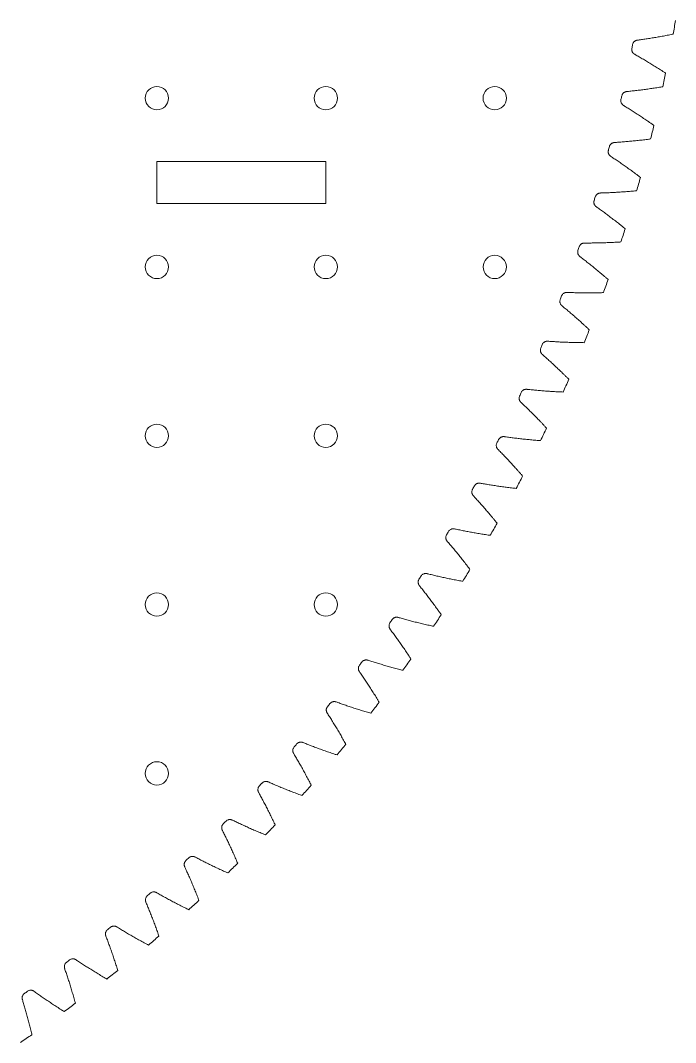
# Model space of a CAD drawing. Header units: inches. Extents: x 0.6 to 19, y 0.5 to 18.9.
# Drawn here: x 14.98 to 18.86, y 2.14 to 8.19 of the extents above; entities that cross this region are included whole.
import ezdxf

# ---------------------------------------------------------------- set-up
doc = ezdxf.new("R2010")
doc.units = ezdxf.units.IN
doc.header["$MEASUREMENT"] = 0

msp = doc.modelspace()

# ---------------------------------------------------------------- linework, layer by layer
at = {"color": 7, "linetype": 'Continuous', "lineweight": 15}
for p, q in [((16.7916, 7.3572), (15.7916, 7.3572)), ((15.7916, 7.1072), (15.7916, 7.3572)), ((16.7916, 7.1072), (16.7916, 7.3572)), ((16.7916, 7.1072), (15.7916, 7.1072))]:
    msp.add_line(p, q, dxfattribs=at)
for centre, radius in [((15.7916, 7.7322), 0.0689), ((16.7916, 7.7322), 0.069), ((17.7916, 7.7322), 0.069), ((15.7916, 6.7322), 0.069), ((16.7916, 6.7322), 0.069), ((17.7916, 6.7322), 0.0689), ((15.7916, 5.7322), 0.069), ((16.7916, 5.7322), 0.0689), ((15.7916, 4.7322), 0.069), ((16.7916, 4.7322), 0.069), ((15.7916, 3.7322), 0.069)]:
    msp.add_circle(centre, radius, dxfattribs=at)
for radius, start, end in [(9.2, 349.85373, 350.36605), (8.975, 349.04509, 349.19667), (9.2, 347.87571, 348.38803), (8.975, 347.06707, 347.21865), (9.2, 345.89769, 346.41), (8.975, 345.08905, 345.24062), (9.2, 343.91967, 344.43198), (8.975, 343.11102, 343.2626), (9.2, 341.94164, 342.45396), (8.975, 341.133, 341.28458), (9.2, 339.96362, 340.47594), (8.975, 339.15498, 339.30656), (9.2, 337.9856, 338.49792), (8.975, 337.17696, 337.32854), (9.2, 336.00758, 336.51989), (8.975, 335.19894, 335.35052), (9.2, 334.02956, 334.54187), (8.975, 333.22091, 333.37249), (9.2, 332.05153, 332.56385), (8.975, 331.24289, 331.39447), (9.2, 330.07351, 330.58583), (8.975, 329.26487, 329.41645), (9.2, 328.09549, 328.60781), (8.975, 327.28685, 327.43843), (9.2, 326.11747, 326.62978), (8.975, 325.30883, 325.46041), (8.975, 323.3308, 323.48238), (9.2, 324.13945, 324.65176), (8.975, 321.35278, 321.50436), (9.2, 322.16142, 322.67374), (8.975, 319.37476, 319.52634), (9.2, 320.1834, 320.69572), (8.975, 317.39674, 317.54832), (9.2, 318.20538, 318.7177), (8.975, 315.41872, 315.5703), (9.2, 316.22736, 316.73967), (8.975, 313.44069, 313.59227), (9.2, 314.24934, 314.76165), (8.975, 311.46267, 311.61425), (9.2, 312.27132, 312.78363), (8.975, 309.48465, 309.63623), (9.2, 310.29329, 310.80561), (8.975, 307.50663, 307.65821), (9.2, 308.31527, 308.82759), (8.975, 305.52861, 305.68019), (9.2, 306.33725, 306.84956), (9.2, 304.35923, 304.87154)]:
    msp.add_arc((9.7916, 9.7322), radius, start, end, dxfattribs=at)
for points, knots in [([(18.8477, 8.1116), (18.844, 8.1108), (18.835, 8.109), (18.8208, 8.1062), (18.8053, 8.1032), (18.79, 8.1003), (18.7749, 8.0976), (18.7599, 8.0949), (18.7451, 8.0923), (18.7305, 8.0899), (18.7161, 8.0875), (18.7019, 8.0853), (18.6878, 8.0831), (18.6739, 8.0811), (18.6603, 8.0791), (18.6478, 8.0774), (18.6394, 8.0763), (18.6349, 8.0756), (18.6332, 8.0753), (18.6312, 8.0748), (18.6291, 8.0741), (18.6266, 8.0732), (18.6238, 8.0719), (18.6205, 8.0699), (18.6168, 8.067), (18.6129, 8.0627), (18.6094, 8.0569), (18.6082, 8.0524), (18.6075, 8.05)], [0.0178264, 0.0178264, 0.0178264, 0.0178264, 0.0620959, 0.1234425, 0.1840396, 0.2438873, 0.3029857, 0.3613346, 0.4189341, 0.4757842, 0.531885, 0.5872363, 0.6418382, 0.6956907, 0.7487938, 0.8011475, 0.8400873, 0.8465209, 0.8534299, 0.8610198, 0.8695736, 0.8794828, 0.8912856, 0.9056936, 0.923552, 0.9455967, 0.9718578, 1, 1, 1, 1]), ([(18.6031, 8.0267), (18.6028, 8.0242), (18.6022, 8.0195), (18.6033, 8.0129), (18.6053, 8.0075), (18.6077, 8.0034), (18.61, 8.0003), (18.6121, 7.998), (18.6141, 7.9963), (18.6159, 7.9948), (18.6175, 7.9937), (18.619, 7.9927), (18.6229, 7.9904), (18.6303, 7.9863), (18.6412, 7.98), (18.6532, 7.9732), (18.6653, 7.9661), (18.6776, 7.9589), (18.69, 7.9515), (18.7025, 7.944), (18.7151, 7.9363), (18.7279, 7.9285), (18.7408, 7.9204), (18.7539, 7.9123), (18.767, 7.9039), (18.7803, 7.8954), (18.7924, 7.8876), (18.8001, 7.8825), (18.8033, 7.8804)], [0, 0, 0, 0, 0.0281422, 0.0544033, 0.076448, 0.0943064, 0.1087144, 0.1205172, 0.1304264, 0.1389802, 0.1465701, 0.1534791, 0.1599127, 0.1988525, 0.2512062, 0.3043093, 0.3581618, 0.4127637, 0.468115, 0.5242158, 0.5810659, 0.6386654, 0.6970143, 0.7561127, 0.8159604, 0.8765575, 0.9379041, 0.9821736, 0.9821736, 0.9821736, 0.9821736]), ([(18.7864, 7.7999), (18.7826, 7.7993), (18.7736, 7.7978), (18.7593, 7.7955), (18.7437, 7.793), (18.7283, 7.7907), (18.7131, 7.7885), (18.6981, 7.7863), (18.6832, 7.7843), (18.6685, 7.7823), (18.654, 7.7805), (18.6397, 7.7787), (18.6256, 7.7771), (18.6117, 7.7755), (18.5979, 7.774), (18.5855, 7.7727), (18.577, 7.7719), (18.5725, 7.7714), (18.5707, 7.7711), (18.5687, 7.7707), (18.5666, 7.7701), (18.5641, 7.7692), (18.5612, 7.768), (18.5578, 7.7661), (18.554, 7.7633), (18.55, 7.7592), (18.5463, 7.7536), (18.5449, 7.749), (18.5442, 7.7467)], [0.0178264, 0.0178264, 0.0178264, 0.0178264, 0.0620959, 0.1234425, 0.1840396, 0.2438873, 0.3029857, 0.3613346, 0.4189341, 0.4757842, 0.531885, 0.5872363, 0.6418382, 0.6956907, 0.7487938, 0.8011475, 0.8400873, 0.8465209, 0.8534299, 0.8610198, 0.8695736, 0.8794828, 0.8912856, 0.9056936, 0.923552, 0.9455967, 0.9718578, 1, 1, 1, 1]), ([(18.5389, 7.7235), (18.5386, 7.7211), (18.5378, 7.7164), (18.5387, 7.7098), (18.5405, 7.7043), (18.5428, 7.7001), (18.545, 7.697), (18.547, 7.6946), (18.5489, 7.6928), (18.5506, 7.6913), (18.5522, 7.6901), (18.5537, 7.689), (18.5575, 7.6866), (18.5648, 7.6822), (18.5755, 7.6756), (18.5872, 7.6683), (18.5991, 7.6609), (18.6111, 7.6532), (18.6232, 7.6455), (18.6355, 7.6375), (18.6478, 7.6294), (18.6603, 7.6211), (18.673, 7.6126), (18.6857, 7.604), (18.6986, 7.5952), (18.7116, 7.5862), (18.7234, 7.578), (18.7309, 7.5727), (18.734, 7.5705)], [0, 0, 0, 0, 0.0281422, 0.0544033, 0.076448, 0.0943064, 0.1087144, 0.1205172, 0.1304264, 0.1389802, 0.1465701, 0.1534791, 0.1599127, 0.1988525, 0.2512062, 0.3043093, 0.3581618, 0.4127637, 0.468115, 0.5242158, 0.5810659, 0.6386654, 0.6970143, 0.7561127, 0.8159604, 0.8765575, 0.9379041, 0.9821736, 0.9821736, 0.9821736, 0.9821736]), ([(18.7143, 7.4906), (18.7105, 7.4901), (18.7014, 7.4889), (18.6871, 7.4871), (18.6715, 7.4852), (18.656, 7.4834), (18.6407, 7.4817), (18.6256, 7.4801), (18.6107, 7.4785), (18.5959, 7.4771), (18.5814, 7.4758), (18.567, 7.4745), (18.5528, 7.4733), (18.5389, 7.4722), (18.5251, 7.4712), (18.5126, 7.4703), (18.5041, 7.4699), (18.4996, 7.4695), (18.4978, 7.4692), (18.4958, 7.4689), (18.4936, 7.4684), (18.4911, 7.4676), (18.4882, 7.4665), (18.4847, 7.4647), (18.4808, 7.4621), (18.4767, 7.4581), (18.4728, 7.4526), (18.4713, 7.4481), (18.4705, 7.4458)], [0.0178264, 0.0178264, 0.0178264, 0.0178264, 0.0620959, 0.1234425, 0.1840396, 0.2438873, 0.3029857, 0.3613346, 0.4189341, 0.4757842, 0.531885, 0.5872363, 0.6418382, 0.6956907, 0.7487938, 0.8011475, 0.8400873, 0.8465209, 0.8534299, 0.8610198, 0.8695736, 0.8794828, 0.8912856, 0.9056936, 0.923552, 0.9455967, 0.9718578, 1, 1, 1, 1]), ([(18.4644, 7.4228), (18.4639, 7.4204), (18.4631, 7.4157), (18.4637, 7.4091), (18.4653, 7.4035), (18.4674, 7.3993), (18.4695, 7.3961), (18.4715, 7.3936), (18.4733, 7.3917), (18.475, 7.3902), (18.4765, 7.3889), (18.478, 7.3878), (18.4817, 7.3852), (18.4888, 7.3806), (18.4992, 7.3737), (18.5107, 7.366), (18.5223, 7.3581), (18.5341, 7.3501), (18.5459, 7.3419), (18.5579, 7.3335), (18.57, 7.3249), (18.5822, 7.3162), (18.5945, 7.3073), (18.607, 7.2983), (18.6195, 7.2891), (18.6322, 7.2796), (18.6437, 7.271), (18.651, 7.2654), (18.6541, 7.2631)], [0, 0, 0, 0, 0.0281422, 0.0544033, 0.076448, 0.0943064, 0.1087144, 0.1205172, 0.1304264, 0.1389802, 0.1465701, 0.1534791, 0.1599127, 0.1988525, 0.2512062, 0.3043093, 0.3581618, 0.4127637, 0.468115, 0.5242158, 0.5810659, 0.6386654, 0.6970143, 0.7561127, 0.8159604, 0.8765575, 0.9379041, 0.9821736, 0.9821736, 0.9821736, 0.9821736]), ([(18.6317, 7.184), (18.6278, 7.1836), (18.6187, 7.1827), (18.6043, 7.1814), (18.5886, 7.1801), (18.5731, 7.1788), (18.5577, 7.1776), (18.5426, 7.1765), (18.5276, 7.1755), (18.5128, 7.1746), (18.4983, 7.1737), (18.4839, 7.1729), (18.4697, 7.1723), (18.4556, 7.1716), (18.4418, 7.1711), (18.4293, 7.1706), (18.4208, 7.1705), (18.4163, 7.1703), (18.4145, 7.1701), (18.4125, 7.1698), (18.4103, 7.1694), (18.4077, 7.1687), (18.4048, 7.1677), (18.4013, 7.166), (18.3973, 7.1635), (18.393, 7.1596), (18.389, 7.1543), (18.3873, 7.1499), (18.3864, 7.1476)], [0.0178264, 0.0178264, 0.0178264, 0.0178264, 0.0620959, 0.1234425, 0.1840396, 0.2438873, 0.3029857, 0.3613346, 0.4189341, 0.4757842, 0.531885, 0.5872363, 0.6418382, 0.6956907, 0.7487938, 0.8011475, 0.8400873, 0.8465209, 0.8534299, 0.8610198, 0.8695736, 0.8794828, 0.8912856, 0.9056936, 0.923552, 0.9455967, 0.9718578, 1, 1, 1, 1]), ([(18.3795, 7.1248), (18.379, 7.1224), (18.3779, 7.1178), (18.3784, 7.1111), (18.3798, 7.1055), (18.3817, 7.1012), (18.3837, 7.0979), (18.3856, 7.0954), (18.3873, 7.0935), (18.3889, 7.0919), (18.3904, 7.0905), (18.3919, 7.0894), (18.3955, 7.0867), (18.4025, 7.0819), (18.4126, 7.0745), (18.4239, 7.0664), (18.4352, 7.0582), (18.4466, 7.0497), (18.4582, 7.0411), (18.4699, 7.0323), (18.4817, 7.0234), (18.4936, 7.0143), (18.5056, 7.005), (18.5177, 6.9955), (18.5299, 6.9858), (18.5423, 6.976), (18.5535, 6.9669), (18.5606, 6.9611), (18.5636, 6.9587)], [0, 0, 0, 0, 0.0281422, 0.0544033, 0.076448, 0.0943064, 0.1087144, 0.1205172, 0.1304264, 0.1389802, 0.1465701, 0.1534791, 0.1599127, 0.1988525, 0.2512062, 0.3043093, 0.3581618, 0.4127637, 0.468115, 0.5242158, 0.5810659, 0.6386654, 0.6970143, 0.7561127, 0.8159604, 0.8765575, 0.9379041, 0.9821736, 0.9821736, 0.9821736, 0.9821736]), ([(18.5384, 6.8804), (18.5346, 6.8801), (18.5254, 6.8796), (18.511, 6.8788), (18.4953, 6.8779), (18.4797, 6.8772), (18.4643, 6.8765), (18.4492, 6.876), (18.4342, 6.8755), (18.4194, 6.8751), (18.4048, 6.8747), (18.3903, 6.8744), (18.3761, 6.8743), (18.3621, 6.8741), (18.3483, 6.8741), (18.3357, 6.874), (18.3273, 6.8742), (18.3227, 6.8741), (18.3209, 6.874), (18.3189, 6.8738), (18.3167, 6.8734), (18.3141, 6.8728), (18.3111, 6.8719), (18.3076, 6.8704), (18.3035, 6.868), (18.2991, 6.8643), (18.2948, 6.8591), (18.293, 6.8547), (18.292, 6.8525)], [0.0178264, 0.0178264, 0.0178264, 0.0178264, 0.0620959, 0.1234425, 0.1840396, 0.2438873, 0.3029857, 0.3613346, 0.4189341, 0.4757842, 0.531885, 0.5872363, 0.6418382, 0.6956907, 0.7487938, 0.8011475, 0.8400873, 0.8465209, 0.8534299, 0.8610198, 0.8695736, 0.8794828, 0.8912856, 0.9056936, 0.923552, 0.9455967, 0.9718578, 1, 1, 1, 1]), ([(18.2844, 6.83), (18.2838, 6.8276), (18.2826, 6.823), (18.2828, 6.8163), (18.284, 6.8107), (18.2858, 6.8063), (18.2877, 6.8029), (18.2895, 6.8004), (18.2911, 6.7983), (18.2927, 6.7967), (18.2941, 6.7953), (18.2955, 6.7941), (18.2991, 6.7913), (18.3059, 6.7862), (18.3158, 6.7785), (18.3267, 6.7701), (18.3377, 6.7614), (18.3489, 6.7526), (18.3601, 6.7436), (18.3715, 6.7344), (18.383, 6.7251), (18.3946, 6.7155), (18.4062, 6.7058), (18.418, 6.6959), (18.4299, 6.6858), (18.4419, 6.6756), (18.4528, 6.6661), (18.4597, 6.6601), (18.4626, 6.6576)], [0, 0, 0, 0, 0.0281422, 0.0544033, 0.076448, 0.0943064, 0.1087144, 0.1205172, 0.1304264, 0.1389802, 0.1465701, 0.1534791, 0.1599127, 0.1988525, 0.2512062, 0.3043093, 0.3581618, 0.4127637, 0.468115, 0.5242158, 0.5810659, 0.6386654, 0.6970143, 0.7561127, 0.8159604, 0.8765575, 0.9379041, 0.9821736, 0.9821736, 0.9821736, 0.9821736]), ([(18.4348, 6.5802), (18.4309, 6.5801), (18.4218, 6.5798), (18.4074, 6.5795), (18.3916, 6.5792), (18.376, 6.579), (18.3606, 6.5789), (18.3454, 6.5788), (18.3304, 6.5789), (18.3156, 6.579), (18.301, 6.5791), (18.2866, 6.5794), (18.2724, 6.5796), (18.2583, 6.58), (18.2445, 6.5804), (18.232, 6.5808), (18.2235, 6.5813), (18.219, 6.5813), (18.2172, 6.5813), (18.2152, 6.5811), (18.2129, 6.5809), (18.2103, 6.5804), (18.2073, 6.5795), (18.2037, 6.5782), (18.1996, 6.5759), (18.195, 6.5723), (18.1906, 6.5673), (18.1886, 6.563), (18.1876, 6.5608)], [0.0178264, 0.0178264, 0.0178264, 0.0178264, 0.0620959, 0.1234425, 0.1840396, 0.2438873, 0.3029857, 0.3613346, 0.4189341, 0.4757842, 0.531885, 0.5872363, 0.6418382, 0.6956907, 0.7487938, 0.8011475, 0.8400873, 0.8465209, 0.8534299, 0.8610198, 0.8695736, 0.8794828, 0.8912856, 0.9056936, 0.923552, 0.9455967, 0.9718578, 1, 1, 1, 1]), ([(18.1792, 6.5386), (18.1785, 6.5362), (18.1771, 6.5317), (18.1771, 6.525), (18.1781, 6.5193), (18.1797, 6.5148), (18.1815, 6.5114), (18.1832, 6.5088), (18.1848, 6.5067), (18.1863, 6.505), (18.1877, 6.5036), (18.189, 6.5023), (18.1925, 6.4994), (18.1991, 6.4941), (18.2087, 6.4861), (18.2194, 6.4772), (18.2301, 6.4682), (18.2409, 6.459), (18.2519, 6.4496), (18.2629, 6.4401), (18.2741, 6.4303), (18.2853, 6.4204), (18.2966, 6.4103), (18.3081, 6.4), (18.3196, 6.3895), (18.3312, 6.3788), (18.3418, 6.369), (18.3485, 6.3627), (18.3513, 6.3601)], [0, 0, 0, 0, 0.0281422, 0.0544033, 0.076448, 0.0943064, 0.1087144, 0.1205172, 0.1304264, 0.1389802, 0.1465701, 0.1534791, 0.1599127, 0.1988525, 0.2512062, 0.3043093, 0.3581618, 0.4127637, 0.468115, 0.5242158, 0.5810659, 0.6386654, 0.6970143, 0.7561127, 0.8159604, 0.8765575, 0.9379041, 0.9821736, 0.9821736, 0.9821736, 0.9821736]), ([(18.0639, 6.251), (18.0631, 6.2486), (18.0616, 6.2441), (18.0614, 6.2374), (18.0622, 6.2317), (18.0637, 6.2272), (18.0653, 6.2238), (18.0669, 6.2211), (18.0685, 6.2189), (18.0699, 6.2172), (18.0713, 6.2157), (18.0725, 6.2144), (18.0759, 6.2114), (18.0823, 6.2058), (18.0917, 6.1975), (18.102, 6.1883), (18.1124, 6.1789), (18.1229, 6.1693), (18.1335, 6.1596), (18.1442, 6.1496), (18.155, 6.1395), (18.1659, 6.1292), (18.1769, 6.1187), (18.188, 6.108), (18.1992, 6.0971), (18.2104, 6.0861), (18.2206, 6.0759), (18.2271, 6.0694), (18.2298, 6.0667)], [0, 0, 0, 0, 0.0281422, 0.0544033, 0.076448, 0.0943064, 0.1087144, 0.1205172, 0.1304264, 0.1389802, 0.1465701, 0.1534791, 0.1599127, 0.1988525, 0.2512062, 0.3043093, 0.3581618, 0.4127637, 0.468115, 0.5242158, 0.5810659, 0.6386654, 0.6970143, 0.7561127, 0.8159604, 0.8765575, 0.9379041, 0.9821736, 0.9821736, 0.9821736, 0.9821736]), ([(18.3208, 6.2837), (18.317, 6.2837), (18.3078, 6.2838), (18.2934, 6.284), (18.2776, 6.2843), (18.262, 6.2846), (18.2467, 6.285), (18.2315, 6.2855), (18.2165, 6.286), (18.2017, 6.2866), (18.1871, 6.2873), (18.1727, 6.288), (18.1585, 6.2888), (18.1445, 6.2896), (18.1307, 6.2906), (18.1182, 6.2914), (18.1097, 6.2921), (18.1052, 6.2923), (18.1034, 6.2923), (18.1014, 6.2923), (18.0991, 6.2921), (18.0965, 6.2917), (18.0935, 6.2909), (18.0899, 6.2897), (18.0856, 6.2876), (18.081, 6.2842), (18.0764, 6.2793), (18.0742, 6.275), (18.0731, 6.2729)], [0.0178264, 0.0178264, 0.0178264, 0.0178264, 0.0620959, 0.1234425, 0.1840396, 0.2438873, 0.3029857, 0.3613346, 0.4189341, 0.4757842, 0.531885, 0.5872363, 0.6418382, 0.6956907, 0.7487938, 0.8011475, 0.8400873, 0.8465209, 0.8534299, 0.8610198, 0.8695736, 0.8794828, 0.8912856, 0.9056936, 0.923552, 0.9455967, 0.9718578, 1, 1, 1, 1]), ([(18.1967, 5.9914), (18.1929, 5.9915), (18.1837, 5.9919), (18.1693, 5.9926), (18.1536, 5.9934), (18.138, 5.9943), (18.1226, 5.9952), (18.1075, 5.9962), (18.0925, 5.9973), (18.0777, 5.9984), (18.0632, 5.9996), (18.0488, 6.0008), (18.0347, 6.0021), (18.0207, 6.0034), (18.0069, 6.0048), (17.9945, 6.006), (17.986, 6.007), (17.9815, 6.0074), (17.9797, 6.0075), (17.9777, 6.0075), (17.9754, 6.0074), (17.9728, 6.0071), (17.9698, 6.0064), (17.9661, 6.0053), (17.9618, 6.0033), (17.957, 6.0001), (17.9522, 5.9954), (17.95, 5.9912), (17.9488, 5.9891)], [0.0178264, 0.0178264, 0.0178264, 0.0178264, 0.0620959, 0.1234425, 0.1840396, 0.2438873, 0.3029857, 0.3613346, 0.4189341, 0.4757842, 0.531885, 0.5872363, 0.6418382, 0.6956907, 0.7487938, 0.8011475, 0.8400873, 0.8465209, 0.8534299, 0.8610198, 0.8695736, 0.8794828, 0.8912856, 0.9056936, 0.923552, 0.9455967, 0.9718578, 1, 1, 1, 1]), ([(17.9388, 5.9675), (17.938, 5.9652), (17.9363, 5.9608), (17.9358, 5.9541), (17.9365, 5.9483), (17.9378, 5.9438), (17.9393, 5.9403), (17.9408, 5.9375), (17.9423, 5.9353), (17.9436, 5.9335), (17.9449, 5.932), (17.9462, 5.9307), (17.9494, 5.9275), (17.9557, 5.9218), (17.9647, 5.9131), (17.9747, 5.9036), (17.9848, 5.8938), (17.995, 5.8839), (18.0052, 5.8738), (18.0156, 5.8635), (18.026, 5.853), (18.0366, 5.8423), (18.0472, 5.8314), (18.0579, 5.8203), (18.0687, 5.8091), (18.0795, 5.7976), (18.0894, 5.7871), (18.0957, 5.7804), (18.0983, 5.7776)], [0, 0, 0, 0, 0.0281422, 0.0544033, 0.076448, 0.0943064, 0.1087144, 0.1205172, 0.1304264, 0.1389802, 0.1465701, 0.1534791, 0.1599127, 0.1988525, 0.2512062, 0.3043093, 0.3581618, 0.4127637, 0.468115, 0.5242158, 0.5810659, 0.6386654, 0.6970143, 0.7561127, 0.8159604, 0.8765575, 0.9379041, 0.9821736, 0.9821736, 0.9821736, 0.9821736]), ([(18.0626, 5.7035), (18.0588, 5.7038), (18.0496, 5.7045), (18.0352, 5.7057), (18.0195, 5.707), (18.004, 5.7084), (17.9887, 5.7099), (17.9736, 5.7114), (17.9586, 5.713), (17.9439, 5.7146), (17.9294, 5.7163), (17.9151, 5.718), (17.901, 5.7198), (17.8871, 5.7216), (17.8734, 5.7234), (17.861, 5.7251), (17.8526, 5.7264), (17.8481, 5.727), (17.8463, 5.7271), (17.8443, 5.7272), (17.842, 5.7271), (17.8394, 5.7269), (17.8363, 5.7264), (17.8326, 5.7254), (17.8282, 5.7236), (17.8233, 5.7205), (17.8184, 5.7159), (17.816, 5.7119), (17.8147, 5.7098)], [0.0178264, 0.0178264, 0.0178264, 0.0178264, 0.0620959, 0.1234425, 0.1840396, 0.2438873, 0.3029857, 0.3613346, 0.4189341, 0.4757842, 0.531885, 0.5872363, 0.6418382, 0.6956907, 0.7487938, 0.8011475, 0.8400873, 0.8465209, 0.8534299, 0.8610198, 0.8695736, 0.8794828, 0.8912856, 0.9056936, 0.923552, 0.9455967, 0.9718578, 1, 1, 1, 1]), ([(17.804, 5.6885), (17.8031, 5.6863), (17.8013, 5.6819), (17.8005, 5.6752), (17.801, 5.6695), (17.8021, 5.6649), (17.8035, 5.6613), (17.805, 5.6585), (17.8064, 5.6563), (17.8077, 5.6544), (17.8089, 5.6529), (17.8101, 5.6515), (17.8132, 5.6482), (17.8193, 5.6422), (17.828, 5.6333), (17.8377, 5.6234), (17.8474, 5.6133), (17.8573, 5.603), (17.8672, 5.5926), (17.8772, 5.5819), (17.8872, 5.571), (17.8974, 5.56), (17.9076, 5.5488), (17.9179, 5.5374), (17.9283, 5.5257), (17.9388, 5.5139), (17.9483, 5.5031), (17.9543, 5.4962), (17.9568, 5.4933)], [0, 0, 0, 0, 0.0281422, 0.0544033, 0.076448, 0.0943064, 0.1087144, 0.1205172, 0.1304264, 0.1389802, 0.1465701, 0.1534791, 0.1599127, 0.1988525, 0.2512062, 0.3043093, 0.3581618, 0.4127637, 0.468115, 0.5242158, 0.5810659, 0.6386654, 0.6970143, 0.7561127, 0.8159604, 0.8765575, 0.9379041, 0.9821736, 0.9821736, 0.9821736, 0.9821736]), ([(17.9186, 5.4204), (17.9148, 5.4208), (17.9057, 5.4218), (17.8913, 5.4235), (17.8757, 5.4254), (17.8602, 5.4274), (17.845, 5.4294), (17.8299, 5.4314), (17.815, 5.4335), (17.8004, 5.4356), (17.786, 5.4378), (17.7717, 5.44), (17.7577, 5.4423), (17.7438, 5.4445), (17.7302, 5.4469), (17.7178, 5.449), (17.7095, 5.4506), (17.705, 5.4513), (17.7032, 5.4515), (17.7012, 5.4516), (17.699, 5.4516), (17.6963, 5.4515), (17.6932, 5.4511), (17.6895, 5.4502), (17.6851, 5.4486), (17.6801, 5.4457), (17.675, 5.4413), (17.6724, 5.4373), (17.6711, 5.4352)], [0.0178264, 0.0178264, 0.0178264, 0.0178264, 0.0620959, 0.1234425, 0.1840396, 0.2438873, 0.3029857, 0.3613346, 0.4189341, 0.4757842, 0.531885, 0.5872363, 0.6418382, 0.6956907, 0.7487938, 0.8011475, 0.8400873, 0.8465209, 0.8534299, 0.8610198, 0.8695736, 0.8794828, 0.8912856, 0.9056936, 0.923552, 0.9455967, 0.9718578, 1, 1, 1, 1]), ([(17.6597, 5.4144), (17.6587, 5.4122), (17.6567, 5.4078), (17.6557, 5.4012), (17.656, 5.3954), (17.657, 5.3908), (17.6583, 5.3872), (17.6596, 5.3844), (17.6609, 5.3821), (17.6621, 5.3802), (17.6633, 5.3786), (17.6645, 5.3772), (17.6675, 5.3738), (17.6733, 5.3676), (17.6818, 5.3583), (17.6911, 5.3481), (17.7005, 5.3377), (17.7099, 5.3271), (17.7195, 5.3163), (17.7291, 5.3053), (17.7388, 5.2941), (17.7486, 5.2827), (17.7584, 5.2711), (17.7683, 5.2594), (17.7783, 5.2474), (17.7883, 5.2352), (17.7975, 5.2241), (17.8032, 5.2169), (17.8057, 5.2139)], [0, 0, 0, 0, 0.0281422, 0.0544033, 0.076448, 0.0943064, 0.1087144, 0.1205172, 0.1304264, 0.1389802, 0.1465701, 0.1534791, 0.1599127, 0.1988525, 0.2512062, 0.3043093, 0.3581618, 0.4127637, 0.468115, 0.5242158, 0.5810659, 0.6386654, 0.6970143, 0.7561127, 0.8159604, 0.8765575, 0.9379041, 0.9821736, 0.9821736, 0.9821736, 0.9821736]), ([(17.7649, 5.1425), (17.7611, 5.143), (17.7521, 5.1444), (17.7378, 5.1465), (17.7222, 5.149), (17.7068, 5.1514), (17.6916, 5.154), (17.6767, 5.1565), (17.6619, 5.1591), (17.6473, 5.1618), (17.633, 5.1644), (17.6188, 5.1671), (17.6048, 5.1699), (17.5911, 5.1726), (17.5776, 5.1754), (17.5653, 5.1779), (17.557, 5.1798), (17.5525, 5.1807), (17.5507, 5.1809), (17.5488, 5.1811), (17.5465, 5.1813), (17.5439, 5.1812), (17.5407, 5.1809), (17.537, 5.1802), (17.5325, 5.1787), (17.5274, 5.1759), (17.5222, 5.1717), (17.5195, 5.1678), (17.5181, 5.1658)], [0.0178264, 0.0178264, 0.0178264, 0.0178264, 0.0620959, 0.1234425, 0.1840396, 0.2438873, 0.3029857, 0.3613346, 0.4189341, 0.4757842, 0.531885, 0.5872363, 0.6418382, 0.6956907, 0.7487938, 0.8011475, 0.8400873, 0.8465209, 0.8534299, 0.8610198, 0.8695736, 0.8794828, 0.8912856, 0.9056936, 0.923552, 0.9455967, 0.9718578, 1, 1, 1, 1]), ([(17.506, 5.1454), (17.5049, 5.1432), (17.5028, 5.1389), (17.5016, 5.1323), (17.5016, 5.1266), (17.5024, 5.1219), (17.5036, 5.1183), (17.5048, 5.1154), (17.5061, 5.113), (17.5072, 5.1111), (17.5084, 5.1095), (17.5095, 5.108), (17.5124, 5.1045), (17.518, 5.0982), (17.5261, 5.0886), (17.5351, 5.0781), (17.5441, 5.0673), (17.5532, 5.0564), (17.5623, 5.0453), (17.5716, 5.034), (17.5809, 5.0224), (17.5902, 5.0107), (17.5997, 4.9988), (17.6092, 4.9867), (17.6187, 4.9744), (17.6284, 4.9619), (17.6371, 4.9504), (17.6426, 4.9431), (17.6449, 4.94)], [0, 0, 0, 0, 0.0281422, 0.0544033, 0.076448, 0.0943064, 0.1087144, 0.1205172, 0.1304264, 0.1389802, 0.1465701, 0.1534791, 0.1599127, 0.1988525, 0.2512062, 0.3043093, 0.3581618, 0.4127637, 0.468115, 0.5242158, 0.5810659, 0.6386654, 0.6970143, 0.7561127, 0.8159604, 0.8765575, 0.9379041, 0.9821736, 0.9821736, 0.9821736, 0.9821736]), ([(17.6018, 4.87), (17.598, 4.8707), (17.589, 4.8723), (17.5748, 4.875), (17.5593, 4.8779), (17.544, 4.881), (17.5289, 4.884), (17.514, 4.8871), (17.4994, 4.8902), (17.4849, 4.8933), (17.4706, 4.8965), (17.4566, 4.8997), (17.4427, 4.9029), (17.4291, 4.9061), (17.4156, 4.9094), (17.4035, 4.9123), (17.3952, 4.9145), (17.3908, 4.9155), (17.389, 4.9158), (17.3871, 4.9161), (17.3848, 4.9163), (17.3822, 4.9164), (17.379, 4.9162), (17.3752, 4.9155), (17.3707, 4.9142), (17.3655, 4.9116), (17.3602, 4.9076), (17.3573, 4.9038), (17.3559, 4.9018)], [0.0178264, 0.0178264, 0.0178264, 0.0178264, 0.0620959, 0.1234425, 0.1840396, 0.2438873, 0.3029857, 0.3613346, 0.4189341, 0.4757842, 0.531885, 0.5872363, 0.6418382, 0.6956907, 0.7487938, 0.8011475, 0.8400873, 0.8465209, 0.8534299, 0.8610198, 0.8695736, 0.8794828, 0.8912856, 0.9056936, 0.923552, 0.9455967, 0.9718578, 1, 1, 1, 1]), ([(17.3431, 4.8819), (17.3419, 4.8797), (17.3396, 4.8755), (17.3382, 4.869), (17.3381, 4.8632), (17.3387, 4.8585), (17.3397, 4.8548), (17.3409, 4.8519), (17.342, 4.8495), (17.3431, 4.8476), (17.3442, 4.8459), (17.3453, 4.8444), (17.348, 4.8408), (17.3534, 4.8342), (17.3612, 4.8244), (17.3698, 4.8136), (17.3784, 4.8025), (17.3871, 4.7913), (17.3959, 4.7798), (17.4048, 4.7682), (17.4137, 4.7564), (17.4226, 4.7444), (17.4316, 4.7321), (17.4407, 4.7197), (17.4498, 4.7071), (17.459, 4.6942), (17.4674, 4.6825), (17.4726, 4.675), (17.4748, 4.6718)], [0, 0, 0, 0, 0.0281422, 0.0544033, 0.076448, 0.0943064, 0.1087144, 0.1205172, 0.1304264, 0.1389802, 0.1465701, 0.1534791, 0.1599127, 0.1988525, 0.2512062, 0.3043093, 0.3581618, 0.4127637, 0.468115, 0.5242158, 0.5810659, 0.6386654, 0.6970143, 0.7561127, 0.8159604, 0.8765575, 0.9379041, 0.9821736, 0.9821736, 0.9821736, 0.9821736]), ([(17.1711, 4.6241), (17.1699, 4.622), (17.1675, 4.6179), (17.1658, 4.6114), (17.1655, 4.6056), (17.166, 4.6009), (17.1669, 4.5972), (17.1679, 4.5942), (17.169, 4.5918), (17.17, 4.5898), (17.1711, 4.5881), (17.1721, 4.5866), (17.1747, 4.5829), (17.1799, 4.5761), (17.1873, 4.5661), (17.1955, 4.5549), (17.2038, 4.5436), (17.2121, 4.5321), (17.2205, 4.5203), (17.2289, 4.5084), (17.2374, 4.4963), (17.2459, 4.4839), (17.2545, 4.4714), (17.2631, 4.4587), (17.2718, 4.4457), (17.2806, 4.4326), (17.2885, 4.4205), (17.2935, 4.4129), (17.2956, 4.4096)], [0, 0, 0, 0, 0.0281422, 0.0544033, 0.076448, 0.0943064, 0.1087144, 0.1205172, 0.1304264, 0.1389802, 0.1465701, 0.1534791, 0.1599127, 0.1988525, 0.2512062, 0.3043093, 0.3581618, 0.4127637, 0.468115, 0.5242158, 0.5810659, 0.6386654, 0.6970143, 0.7561127, 0.8159604, 0.8765575, 0.9379041, 0.9821736, 0.9821736, 0.9821736, 0.9821736]), ([(17.4293, 4.6033), (17.4255, 4.6041), (17.4166, 4.6061), (17.4025, 4.6092), (17.3871, 4.6127), (17.3719, 4.6163), (17.357, 4.6198), (17.3422, 4.6234), (17.3276, 4.627), (17.3133, 4.6307), (17.2991, 4.6343), (17.2852, 4.638), (17.2715, 4.6417), (17.2579, 4.6454), (17.2446, 4.6491), (17.2326, 4.6525), (17.2244, 4.6549), (17.22, 4.6561), (17.2183, 4.6565), (17.2163, 4.6568), (17.214, 4.6571), (17.2114, 4.6572), (17.2083, 4.6571), (17.2045, 4.6567), (17.1999, 4.6555), (17.1946, 4.6531), (17.1891, 4.6492), (17.1862, 4.6455), (17.1846, 4.6436)], [0.0178264, 0.0178264, 0.0178264, 0.0178264, 0.0620959, 0.1234425, 0.1840396, 0.2438873, 0.3029857, 0.3613346, 0.4189341, 0.4757842, 0.531885, 0.5872363, 0.6418382, 0.6956907, 0.7487938, 0.8011475, 0.8400873, 0.8465209, 0.8534299, 0.8610198, 0.8695736, 0.8794828, 0.8912856, 0.9056936, 0.923552, 0.9455967, 0.9718578, 1, 1, 1, 1]), ([(16.9904, 4.3724), (16.9891, 4.3704), (16.9866, 4.3664), (16.9847, 4.3599), (16.9842, 4.3542), (16.9845, 4.3494), (16.9853, 4.3457), (16.9862, 4.3427), (16.9872, 4.3402), (16.9881, 4.3382), (16.9891, 4.3364), (16.99, 4.3349), (16.9926, 4.3311), (16.9975, 4.3242), (17.0046, 4.3139), (17.0124, 4.3025), (17.0203, 4.2908), (17.0282, 4.279), (17.0361, 4.267), (17.0441, 4.2548), (17.0522, 4.2424), (17.0603, 4.2298), (17.0685, 4.2169), (17.0767, 4.2039), (17.0849, 4.1907), (17.0932, 4.1773), (17.1007, 4.1649), (17.1054, 4.1571), (17.1074, 4.1538)], [0, 0, 0, 0, 0.0281422, 0.0544033, 0.076448, 0.0943064, 0.1087144, 0.1205172, 0.1304264, 0.1389802, 0.1465701, 0.1534791, 0.1599127, 0.1988525, 0.2512062, 0.3043093, 0.3581618, 0.4127637, 0.468115, 0.5242158, 0.5810659, 0.6386654, 0.6970143, 0.7561127, 0.8159604, 0.8765575, 0.9379041, 0.9821736, 0.9821736, 0.9821736, 0.9821736]), ([(17.2477, 4.3427), (17.244, 4.3437), (17.2351, 4.346), (17.2211, 4.3496), (17.2059, 4.3536), (17.1908, 4.3577), (17.176, 4.3618), (17.1614, 4.3658), (17.1469, 4.37), (17.1327, 4.3741), (17.1187, 4.3782), (17.1049, 4.3824), (17.0913, 4.3865), (17.0779, 4.3907), (17.0647, 4.3949), (17.0528, 4.3987), (17.0447, 4.4014), (17.0404, 4.4027), (17.0386, 4.4032), (17.0367, 4.4036), (17.0344, 4.4039), (17.0318, 4.4041), (17.0287, 4.4042), (17.0249, 4.4038), (17.0203, 4.4028), (17.0149, 4.4006), (17.0093, 4.3969), (17.0062, 4.3933), (17.0046, 4.3915)], [0.0178264, 0.0178264, 0.0178264, 0.0178264, 0.0620959, 0.1234425, 0.1840396, 0.2438873, 0.3029857, 0.3613346, 0.4189341, 0.4757842, 0.531885, 0.5872363, 0.6418382, 0.6956907, 0.7487938, 0.8011475, 0.8400873, 0.8465209, 0.8534299, 0.8610198, 0.8695736, 0.8794828, 0.8912856, 0.9056936, 0.923552, 0.9455967, 0.9718578, 1, 1, 1, 1]), ([(16.8011, 4.1271), (16.7998, 4.1251), (16.7971, 4.1212), (16.795, 4.1148), (16.7942, 4.1091), (16.7944, 4.1044), (16.795, 4.1006), (16.7959, 4.0976), (16.7968, 4.0951), (16.7977, 4.093), (16.7986, 4.0912), (16.7995, 4.0896), (16.8018, 4.0858), (16.8065, 4.0787), (16.8133, 4.0681), (16.8207, 4.0565), (16.8281, 4.0446), (16.8356, 4.0325), (16.8432, 4.0202), (16.8508, 4.0077), (16.8584, 3.9951), (16.8661, 3.9822), (16.8738, 3.9691), (16.8815, 3.9558), (16.8893, 3.9423), (16.8971, 3.9285), (16.9042, 3.916), (16.9086, 3.908), (16.9105, 3.9046)], [0, 0, 0, 0, 0.0281422, 0.0544033, 0.076448, 0.0943064, 0.1087144, 0.1205172, 0.1304264, 0.1389802, 0.1465701, 0.1534791, 0.1599127, 0.1988525, 0.2512062, 0.3043093, 0.3581618, 0.4127637, 0.468115, 0.5242158, 0.5810659, 0.6386654, 0.6970143, 0.7561127, 0.8159604, 0.8765575, 0.9379041, 0.9821736, 0.9821736, 0.9821736, 0.9821736]), ([(17.0572, 4.0886), (17.0535, 4.0897), (17.0447, 4.0922), (17.0309, 4.0963), (17.0158, 4.1009), (17.0009, 4.1055), (16.9862, 4.1101), (16.9717, 4.1147), (16.9575, 4.1193), (16.9434, 4.1239), (16.9295, 4.1285), (16.9159, 4.1331), (16.9024, 4.1378), (16.8892, 4.1424), (16.8762, 4.147), (16.8644, 4.1512), (16.8564, 4.1542), (16.8521, 4.1557), (16.8504, 4.1562), (16.8484, 4.1567), (16.8462, 4.1571), (16.8436, 4.1574), (16.8405, 4.1576), (16.8366, 4.1573), (16.832, 4.1564), (16.8266, 4.1545), (16.8208, 4.151), (16.8176, 4.1475), (16.8159, 4.1457)], [0.0178264, 0.0178264, 0.0178264, 0.0178264, 0.0620959, 0.1234425, 0.1840396, 0.2438873, 0.3029857, 0.3613346, 0.4189341, 0.4757842, 0.531885, 0.5872363, 0.6418382, 0.6956907, 0.7487938, 0.8011475, 0.8400873, 0.8465209, 0.8534299, 0.8610198, 0.8695736, 0.8794828, 0.8912856, 0.9056936, 0.923552, 0.9455967, 0.9718578, 1, 1, 1, 1]), ([(16.6035, 3.8885), (16.602, 3.8866), (16.5992, 3.8828), (16.5969, 3.8764), (16.596, 3.8708), (16.596, 3.866), (16.5965, 3.8622), (16.5972, 3.8592), (16.598, 3.8567), (16.5989, 3.8546), (16.5997, 3.8527), (16.6005, 3.8511), (16.6028, 3.8472), (16.6072, 3.8399), (16.6136, 3.8291), (16.6206, 3.8172), (16.6276, 3.8051), (16.6347, 3.7928), (16.6418, 3.7802), (16.649, 3.7675), (16.6562, 3.7546), (16.6634, 3.7414), (16.6706, 3.7281), (16.6779, 3.7145), (16.6852, 3.7007), (16.6925, 3.6867), (16.6992, 3.6739), (16.7034, 3.6658), (16.7051, 3.6624)], [0, 0, 0, 0, 0.0281422, 0.0544033, 0.076448, 0.0943064, 0.1087144, 0.1205172, 0.1304264, 0.1389802, 0.1465701, 0.1534791, 0.1599127, 0.1988525, 0.2512062, 0.3043093, 0.3581618, 0.4127637, 0.468115, 0.5242158, 0.5810659, 0.6386654, 0.6970143, 0.7561127, 0.8159604, 0.8765575, 0.9379041, 0.9821736, 0.9821736, 0.9821736, 0.9821736]), ([(16.8581, 3.8412), (16.8545, 3.8424), (16.8458, 3.8453), (16.8321, 3.8498), (16.8171, 3.8549), (16.8024, 3.86), (16.7879, 3.8651), (16.7736, 3.8702), (16.7595, 3.8753), (16.7456, 3.8804), (16.7319, 3.8855), (16.7184, 3.8906), (16.7051, 3.8957), (16.692, 3.9007), (16.6792, 3.9058), (16.6675, 3.9104), (16.6597, 3.9137), (16.6554, 3.9153), (16.6537, 3.9159), (16.6518, 3.9164), (16.6496, 3.9169), (16.647, 3.9173), (16.6439, 3.9176), (16.64, 3.9175), (16.6353, 3.9168), (16.6299, 3.915), (16.624, 3.9117), (16.6207, 3.9083), (16.6189, 3.9066)], [0.0178264, 0.0178264, 0.0178264, 0.0178264, 0.0620959, 0.1234425, 0.1840396, 0.2438873, 0.3029857, 0.3613346, 0.4189341, 0.4757842, 0.531885, 0.5872363, 0.6418382, 0.6956907, 0.7487938, 0.8011475, 0.8400873, 0.8465209, 0.8534299, 0.8610198, 0.8695736, 0.8794828, 0.8912856, 0.9056936, 0.923552, 0.9455967, 0.9718578, 1, 1, 1, 1]), ([(16.3977, 3.6569), (16.3962, 3.655), (16.3933, 3.6513), (16.3907, 3.645), (16.3896, 3.6394), (16.3895, 3.6347), (16.3898, 3.6308), (16.3904, 3.6278), (16.3912, 3.6252), (16.3919, 3.6231), (16.3927, 3.6213), (16.3935, 3.6196), (16.3956, 3.6156), (16.3998, 3.6082), (16.4058, 3.5972), (16.4123, 3.585), (16.419, 3.5727), (16.4256, 3.5601), (16.4323, 3.5473), (16.439, 3.5344), (16.4457, 3.5212), (16.4525, 3.5078), (16.4593, 3.4942), (16.4661, 3.4804), (16.4729, 3.4664), (16.4798, 3.4522), (16.486, 3.4391), (16.4899, 3.4308), (16.4915, 3.4274)], [0, 0, 0, 0, 0.0281422, 0.0544033, 0.076448, 0.0943064, 0.1087144, 0.1205172, 0.1304264, 0.1389802, 0.1465701, 0.1534791, 0.1599127, 0.1988525, 0.2512062, 0.3043093, 0.3581618, 0.4127637, 0.468115, 0.5242158, 0.5810659, 0.6386654, 0.6970143, 0.7561127, 0.8159604, 0.8765575, 0.9379041, 0.9821736, 0.9821736, 0.9821736, 0.9821736]), ([(16.6506, 3.6008), (16.647, 3.6021), (16.6384, 3.6053), (16.6248, 3.6103), (16.6101, 3.6159), (16.5955, 3.6215), (16.5812, 3.6271), (16.5671, 3.6327), (16.5531, 3.6383), (16.5394, 3.6438), (16.5259, 3.6494), (16.5126, 3.655), (16.4995, 3.6605), (16.4866, 3.666), (16.474, 3.6716), (16.4625, 3.6766), (16.4548, 3.6801), (16.4506, 3.6819), (16.4489, 3.6825), (16.447, 3.6831), (16.4448, 3.6837), (16.4422, 3.6842), (16.4391, 3.6845), (16.4352, 3.6846), (16.4305, 3.684), (16.425, 3.6824), (16.419, 3.6793), (16.4156, 3.6761), (16.4138, 3.6744)], [0.0178264, 0.0178264, 0.0178264, 0.0178264, 0.0620959, 0.1234425, 0.1840396, 0.2438873, 0.3029857, 0.3613346, 0.4189341, 0.4757842, 0.531885, 0.5872363, 0.6418382, 0.6956907, 0.7487938, 0.8011475, 0.8400873, 0.8465209, 0.8534299, 0.8610198, 0.8695736, 0.8794828, 0.8912856, 0.9056936, 0.923552, 0.9455967, 0.9718578, 1, 1, 1, 1]), ([(16.4348, 3.3677), (16.4313, 3.3691), (16.4228, 3.3726), (16.4095, 3.3781), (16.3949, 3.3842), (16.3806, 3.3903), (16.3664, 3.3964), (16.3525, 3.4025), (16.3388, 3.4085), (16.3253, 3.4146), (16.312, 3.4206), (16.2989, 3.4266), (16.286, 3.4326), (16.2733, 3.4386), (16.2608, 3.4445), (16.2495, 3.4499), (16.2419, 3.4537), (16.2378, 3.4556), (16.2361, 3.4563), (16.2342, 3.457), (16.232, 3.4576), (16.2295, 3.4582), (16.2264, 3.4587), (16.2225, 3.4589), (16.2178, 3.4585), (16.2122, 3.457), (16.2061, 3.4542), (16.2026, 3.4511), (16.2007, 3.4494)], [0.0178264, 0.0178264, 0.0178264, 0.0178264, 0.0620959, 0.1234425, 0.1840396, 0.2438873, 0.3029857, 0.3613346, 0.4189341, 0.4757842, 0.531885, 0.5872363, 0.6418382, 0.6956907, 0.7487938, 0.8011475, 0.8400873, 0.8465209, 0.8534299, 0.8610198, 0.8695736, 0.8794828, 0.8912856, 0.9056936, 0.923552, 0.9455967, 0.9718578, 1, 1, 1, 1]), ([(16.1841, 3.4325), (16.1825, 3.4306), (16.1794, 3.427), (16.1767, 3.4209), (16.1754, 3.4153), (16.1751, 3.4106), (16.1753, 3.4067), (16.1758, 3.4036), (16.1764, 3.4011), (16.1771, 3.3989), (16.1778, 3.3971), (16.1786, 3.3954), (16.1805, 3.3913), (16.1845, 3.3838), (16.1901, 3.3726), (16.1962, 3.3602), (16.2024, 3.3476), (16.2086, 3.3348), (16.2149, 3.3218), (16.2211, 3.3086), (16.2274, 3.2952), (16.2337, 3.2816), (16.24, 3.2678), (16.2463, 3.2537), (16.2527, 3.2395), (16.259, 3.2251), (16.2648, 3.2118), (16.2684, 3.2034), (16.2699, 3.1999)], [0, 0, 0, 0, 0.0281422, 0.0544033, 0.076448, 0.0943064, 0.1087144, 0.1205172, 0.1304264, 0.1389802, 0.1465701, 0.1534791, 0.1599127, 0.1988525, 0.2512062, 0.3043093, 0.3581618, 0.4127637, 0.468115, 0.5242158, 0.5810659, 0.6386654, 0.6970143, 0.7561127, 0.8159604, 0.8765575, 0.9379041, 0.9821736, 0.9821736, 0.9821736, 0.9821736]), ([(15.9628, 3.2156), (15.9612, 3.2138), (15.958, 3.2103), (15.9551, 3.2043), (15.9535, 3.1987), (15.9531, 3.194), (15.9532, 3.1902), (15.9536, 3.187), (15.9541, 3.1845), (15.9547, 3.1823), (15.9554, 3.1804), (15.956, 3.1787), (15.9578, 3.1745), (15.9615, 3.1669), (15.9667, 3.1555), (15.9725, 3.1429), (15.9782, 3.1301), (15.984, 3.1171), (15.9898, 3.1039), (15.9956, 3.0905), (16.0014, 3.0769), (16.0072, 3.0631), (16.013, 3.049), (16.0189, 3.0348), (16.0247, 3.0204), (16.0306, 3.0057), (16.0358, 2.9923), (16.0392, 2.9837), (16.0405, 2.9801)], [0, 0, 0, 0, 0.0281422, 0.0544033, 0.076448, 0.0943064, 0.1087144, 0.1205172, 0.1304264, 0.1389802, 0.1465701, 0.1534791, 0.1599127, 0.1988525, 0.2512062, 0.3043093, 0.3581618, 0.4127637, 0.468115, 0.5242158, 0.5810659, 0.6386654, 0.6970143, 0.7561127, 0.8159604, 0.8765575, 0.9379041, 0.9821736, 0.9821736, 0.9821736, 0.9821736]), ([(16.2112, 3.1422), (16.2077, 3.1438), (16.1993, 3.1475), (16.1862, 3.1535), (16.1719, 3.1601), (16.1577, 3.1667), (16.1438, 3.1732), (16.1301, 3.1798), (16.1166, 3.1863), (16.1033, 3.1928), (16.0902, 3.1993), (16.0773, 3.2058), (16.0646, 3.2122), (16.0522, 3.2186), (16.0399, 3.225), (16.0288, 3.2308), (16.0213, 3.2348), (16.0173, 3.2369), (16.0156, 3.2376), (16.0138, 3.2384), (16.0116, 3.2391), (16.0091, 3.2398), (16.006, 3.2403), (16.0022, 3.2406), (15.9974, 3.2404), (15.9918, 3.2392), (15.9856, 3.2365), (15.982, 3.2335), (15.9801, 3.232)], [0.0178264, 0.0178264, 0.0178264, 0.0178264, 0.0620959, 0.1234425, 0.1840396, 0.2438873, 0.3029857, 0.3613346, 0.4189341, 0.4757842, 0.531885, 0.5872363, 0.6418382, 0.6956907, 0.7487938, 0.8011475, 0.8400873, 0.8465209, 0.8534299, 0.8610198, 0.8695736, 0.8794828, 0.8912856, 0.9056936, 0.923552, 0.9455967, 0.9718578, 1, 1, 1, 1]), ([(15.9799, 2.9245), (15.9765, 2.9262), (15.9682, 2.9303), (15.9553, 2.9367), (15.9412, 2.9438), (15.9273, 2.9508), (15.9136, 2.9579), (15.9002, 2.9649), (15.8869, 2.9719), (15.8738, 2.9789), (15.861, 2.9858), (15.8483, 2.9927), (15.8359, 2.9996), (15.8236, 3.0064), (15.8116, 3.0132), (15.8007, 3.0194), (15.7934, 3.0237), (15.7894, 3.0259), (15.7877, 3.0267), (15.7859, 3.0275), (15.7838, 3.0283), (15.7813, 3.029), (15.7782, 3.0297), (15.7744, 3.0301), (15.7697, 3.0301), (15.764, 3.029), (15.7577, 3.0266), (15.754, 3.0237), (15.752, 3.0222)], [0.0178264, 0.0178264, 0.0178264, 0.0178264, 0.0620959, 0.1234425, 0.1840396, 0.2438873, 0.3029857, 0.3613346, 0.4189341, 0.4757842, 0.531885, 0.5872363, 0.6418382, 0.6956907, 0.7487938, 0.8011475, 0.8400873, 0.8465209, 0.8534299, 0.8610198, 0.8695736, 0.8794828, 0.8912856, 0.9056936, 0.923552, 0.9455967, 0.9718578, 1, 1, 1, 1]), ([(15.7342, 3.0065), (15.7325, 3.0047), (15.7292, 3.0013), (15.7261, 2.9954), (15.7243, 2.9899), (15.7237, 2.9852), (15.7237, 2.9814), (15.724, 2.9783), (15.7244, 2.9757), (15.725, 2.9735), (15.7256, 2.9716), (15.7261, 2.9698), (15.7278, 2.9656), (15.7312, 2.9578), (15.736, 2.9463), (15.7413, 2.9335), (15.7467, 2.9205), (15.752, 2.9073), (15.7573, 2.8939), (15.7626, 2.8803), (15.768, 2.8665), (15.7733, 2.8525), (15.7786, 2.8383), (15.784, 2.8239), (15.7893, 2.8092), (15.7947, 2.7944), (15.7995, 2.7808), (15.8025, 2.7721), (15.8038, 2.7685)], [0, 0, 0, 0, 0.0281422, 0.0544033, 0.076448, 0.0943064, 0.1087144, 0.1205172, 0.1304264, 0.1389802, 0.1465701, 0.1534791, 0.1599127, 0.1988525, 0.2512062, 0.3043093, 0.3581618, 0.4127637, 0.468115, 0.5242158, 0.5810659, 0.6386654, 0.6970143, 0.7561127, 0.8159604, 0.8765575, 0.9379041, 0.9821736, 0.9821736, 0.9821736, 0.9821736]), ([(15.4986, 2.8054), (15.4968, 2.8037), (15.4934, 2.8004), (15.49, 2.7946), (15.4881, 2.7891), (15.4873, 2.7845), (15.4871, 2.7807), (15.4873, 2.7775), (15.4877, 2.7749), (15.4882, 2.7727), (15.4887, 2.7708), (15.4892, 2.769), (15.4907, 2.7648), (15.4939, 2.7569), (15.4983, 2.7451), (15.5031, 2.7322), (15.508, 2.719), (15.5128, 2.7057), (15.5177, 2.6921), (15.5226, 2.6783), (15.5274, 2.6643), (15.5323, 2.6501), (15.5371, 2.6357), (15.542, 2.6211), (15.5468, 2.6063), (15.5516, 2.5913), (15.556, 2.5775), (15.5587, 2.5688), (15.5598, 2.5651)], [0, 0, 0, 0, 0.0281422, 0.0544033, 0.076448, 0.0943064, 0.1087144, 0.1205172, 0.1304264, 0.1389802, 0.1465701, 0.1534791, 0.1599127, 0.1988525, 0.2512062, 0.3043093, 0.3581618, 0.4127637, 0.468115, 0.5242158, 0.5810659, 0.6386654, 0.6970143, 0.7561127, 0.8159604, 0.8765575, 0.9379041, 0.9821736, 0.9821736, 0.9821736, 0.9821736]), ([(15.7413, 2.715), (15.7379, 2.7168), (15.7298, 2.7211), (15.7171, 2.728), (15.7032, 2.7356), (15.6896, 2.7431), (15.6762, 2.7506), (15.6629, 2.7581), (15.6499, 2.7655), (15.6371, 2.7729), (15.6245, 2.7803), (15.6121, 2.7876), (15.5999, 2.7949), (15.5879, 2.8022), (15.5761, 2.8094), (15.5654, 2.8159), (15.5582, 2.8205), (15.5543, 2.8228), (15.5527, 2.8237), (15.5509, 2.8246), (15.5488, 2.8254), (15.5463, 2.8263), (15.5433, 2.8271), (15.5395, 2.8276), (15.5348, 2.8277), (15.5291, 2.8269), (15.5227, 2.8247), (15.5189, 2.8219), (15.5169, 2.8205)], [0.0178264, 0.0178264, 0.0178264, 0.0178264, 0.0620959, 0.1234425, 0.1840396, 0.2438873, 0.3029857, 0.3613346, 0.4189341, 0.4757842, 0.531885, 0.5872363, 0.6418382, 0.6956907, 0.7487938, 0.8011475, 0.8400873, 0.8465209, 0.8534299, 0.8610198, 0.8695736, 0.8794828, 0.8912856, 0.9056936, 0.923552, 0.9455967, 0.9718578, 1, 1, 1, 1]), ([(15.2561, 2.6125), (15.2542, 2.6109), (15.2507, 2.6077), (15.2471, 2.602), (15.245, 2.5967), (15.2441, 2.592), (15.2438, 2.5882), (15.2439, 2.5851), (15.2442, 2.5825), (15.2445, 2.5802), (15.245, 2.5783), (15.2455, 2.5765), (15.2468, 2.5722), (15.2497, 2.5642), (15.2537, 2.5523), (15.2581, 2.5392), (15.2625, 2.5259), (15.2669, 2.5124), (15.2713, 2.4987), (15.2757, 2.4847), (15.28, 2.4706), (15.2844, 2.4562), (15.2888, 2.4417), (15.2931, 2.4269), (15.2974, 2.4119), (15.3017, 2.3967), (15.3056, 2.3828), (15.308, 2.374), (15.309, 2.3703)], [0, 0, 0, 0, 0.0281422, 0.0544033, 0.076448, 0.0943064, 0.1087144, 0.1205172, 0.1304264, 0.1389802, 0.1465701, 0.1534791, 0.1599127, 0.1988525, 0.2512062, 0.3043093, 0.3581618, 0.4127637, 0.468115, 0.5242158, 0.5810659, 0.6386654, 0.6970143, 0.7561127, 0.8159604, 0.8765575, 0.9379041, 0.9821736, 0.9821736, 0.9821736, 0.9821736]), ([(15.4955, 2.5138), (15.4922, 2.5157), (15.4842, 2.5203), (15.4718, 2.5276), (15.4582, 2.5357), (15.4448, 2.5437), (15.4317, 2.5517), (15.4187, 2.5596), (15.406, 2.5675), (15.3934, 2.5753), (15.3811, 2.5831), (15.3689, 2.5909), (15.357, 2.5986), (15.3452, 2.6063), (15.3337, 2.6139), (15.3232, 2.6208), (15.3162, 2.6256), (15.3124, 2.628), (15.3108, 2.6289), (15.3091, 2.6299), (15.307, 2.6308), (15.3045, 2.6318), (15.3015, 2.6326), (15.2978, 2.6333), (15.293, 2.6336), (15.2873, 2.633), (15.2809, 2.631), (15.2769, 2.6284), (15.2749, 2.627)], [0.0178264, 0.0178264, 0.0178264, 0.0178264, 0.0620959, 0.1234425, 0.1840396, 0.2438873, 0.3029857, 0.3613346, 0.4189341, 0.4757842, 0.531885, 0.5872363, 0.6418382, 0.6956907, 0.7487938, 0.8011475, 0.8400873, 0.8465209, 0.8534299, 0.8610198, 0.8695736, 0.8794828, 0.8912856, 0.9056936, 0.923552, 0.9455967, 0.9718578, 1, 1, 1, 1]), ([(15.0071, 2.4282), (15.0052, 2.4266), (15.0015, 2.4236), (14.9978, 2.418), (14.9955, 2.4127), (14.9944, 2.4081), (14.994, 2.4043), (14.9939, 2.4011), (14.9941, 2.3985), (14.9944, 2.3963), (14.9948, 2.3943), (14.9952, 2.3925), (14.9965, 2.3882), (14.999, 2.3801), (15.0026, 2.3681), (15.0066, 2.3548), (15.0105, 2.3414), (15.0144, 2.3277), (15.0184, 2.3138), (15.0223, 2.2997), (15.0261, 2.2855), (15.03, 2.271), (15.0338, 2.2563), (15.0377, 2.2414), (15.0415, 2.2262), (15.0452, 2.2109), (15.0486, 2.1969), (15.0507, 2.188), (15.0516, 2.1842)], [0, 0, 0, 0, 0.0281422, 0.0544033, 0.076448, 0.0943064, 0.1087144, 0.1205172, 0.1304264, 0.1389802, 0.1465701, 0.1534791, 0.1599127, 0.1988525, 0.2512062, 0.3043093, 0.3581618, 0.4127637, 0.468115, 0.5242158, 0.5810659, 0.6386654, 0.6970143, 0.7561127, 0.8159604, 0.8765575, 0.9379041, 0.9821736, 0.9821736, 0.9821736, 0.9821736]), ([(15.2429, 2.3212), (15.2397, 2.3233), (15.2319, 2.3281), (15.2197, 2.3359), (15.2064, 2.3444), (15.1934, 2.3528), (15.1805, 2.3613), (15.1678, 2.3696), (15.1553, 2.378), (15.143, 2.3862), (15.131, 2.3945), (15.1191, 2.4026), (15.1074, 2.4108), (15.0959, 2.4188), (15.0847, 2.4268), (15.0745, 2.4341), (15.0676, 2.4391), (15.0639, 2.4417), (15.0624, 2.4427), (15.0606, 2.4437), (15.0586, 2.4447), (15.0562, 2.4457), (15.0532, 2.4467), (15.0495, 2.4475), (15.0447, 2.4479), (15.039, 2.4475), (15.0325, 2.4457), (15.0285, 2.4433), (15.0264, 2.442)], [0.0178264, 0.0178264, 0.0178264, 0.0178264, 0.0620959, 0.1234425, 0.1840396, 0.2438873, 0.3029857, 0.3613346, 0.4189341, 0.4757842, 0.531885, 0.5872363, 0.6418382, 0.6956907, 0.7487938, 0.8011475, 0.8400873, 0.8465209, 0.8534299, 0.8610198, 0.8695736, 0.8794828, 0.8912856, 0.9056936, 0.923552, 0.9455967, 0.9718578, 1, 1, 1, 1])]:
    msp.add_open_spline(points, degree=3, knots=knots, dxfattribs=at)

doc.saveas('drawing.dxf')
